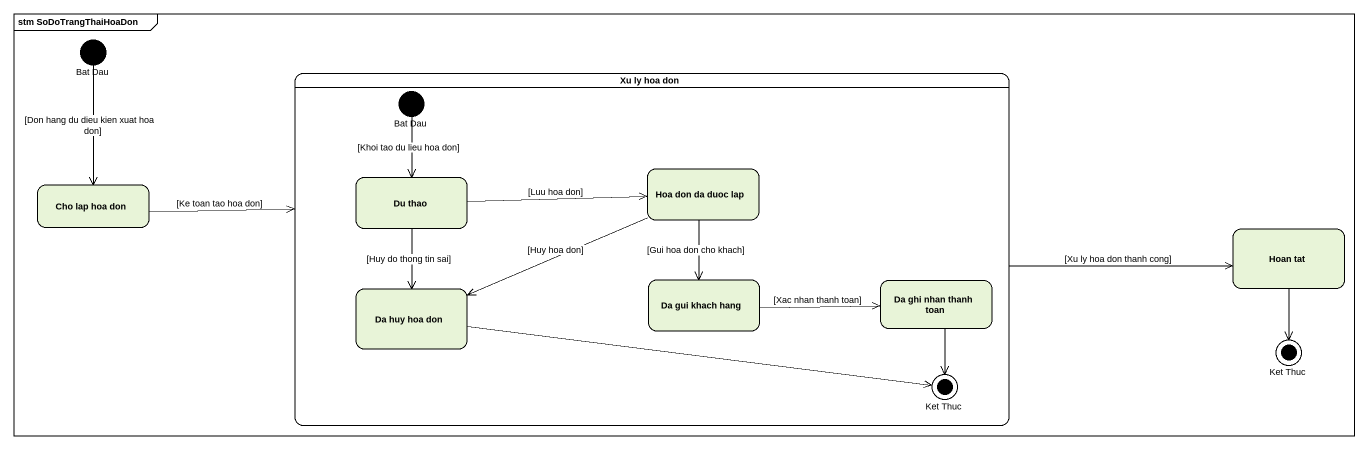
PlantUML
@startuml
mainframe stm SoDoTrangThaiHoaDon
hide empty description
state "Bat Dau" as Bat_Dau <<start>>
state "Xu ly hoa don" as Xu_ly_hoa_don {
  state "Bat Dau" as Bat_Dau_2 <<start>>
  state "Du thao" as Du_thao
  state "Hoa don da duoc lap" as Hoa_don_da_duoc_lap
  state "Da huy hoa don" as Da_huy_hoa_don
  state "Da gui khach hang" as Da_gui_khach_hang
  state "Da ghi nhan thanh toan" as Da_ghi_nhan_thanh_toan
  state "Ket Thuc" as Ket_Thuc <<end>>
}
state "Cho lap hoa don" as Cho_lap_hoa_don
state "Hoan tat" as Hoan_tat
state "Ket Thuc" as Ket_Thuc_2 <<end>>
Bat_Dau --> Cho_lap_hoa_don : [Don hang du dieu kien xuat hoa don]
Xu_ly_hoa_don -right-> Hoan_tat : [Xu ly hoa don thanh cong]
Bat_Dau_2 --> Du_thao : [Khoi tao du lieu hoa don]
Du_thao -right-> Hoa_don_da_duoc_lap : [Luu hoa don]
Du_thao --> Da_huy_hoa_don : [Huy do thong tin sai]
Hoa_don_da_duoc_lap -left-> Da_huy_hoa_don : [Huy hoa don]
Hoa_don_da_duoc_lap --> Da_gui_khach_hang : [Gui hoa don cho khach]
Cho_lap_hoa_don -right-> Xu_ly_hoa_don : [Ke toan tao hoa don]
Hoan_tat --> Ket_Thuc_2
Da_huy_hoa_don -right-> Ket_Thuc
Da_gui_khach_hang -right-> Da_ghi_nhan_thanh_toan : [Xac nhan thanh toan]
Da_ghi_nhan_thanh_toan --> Ket_Thuc
@enduml
